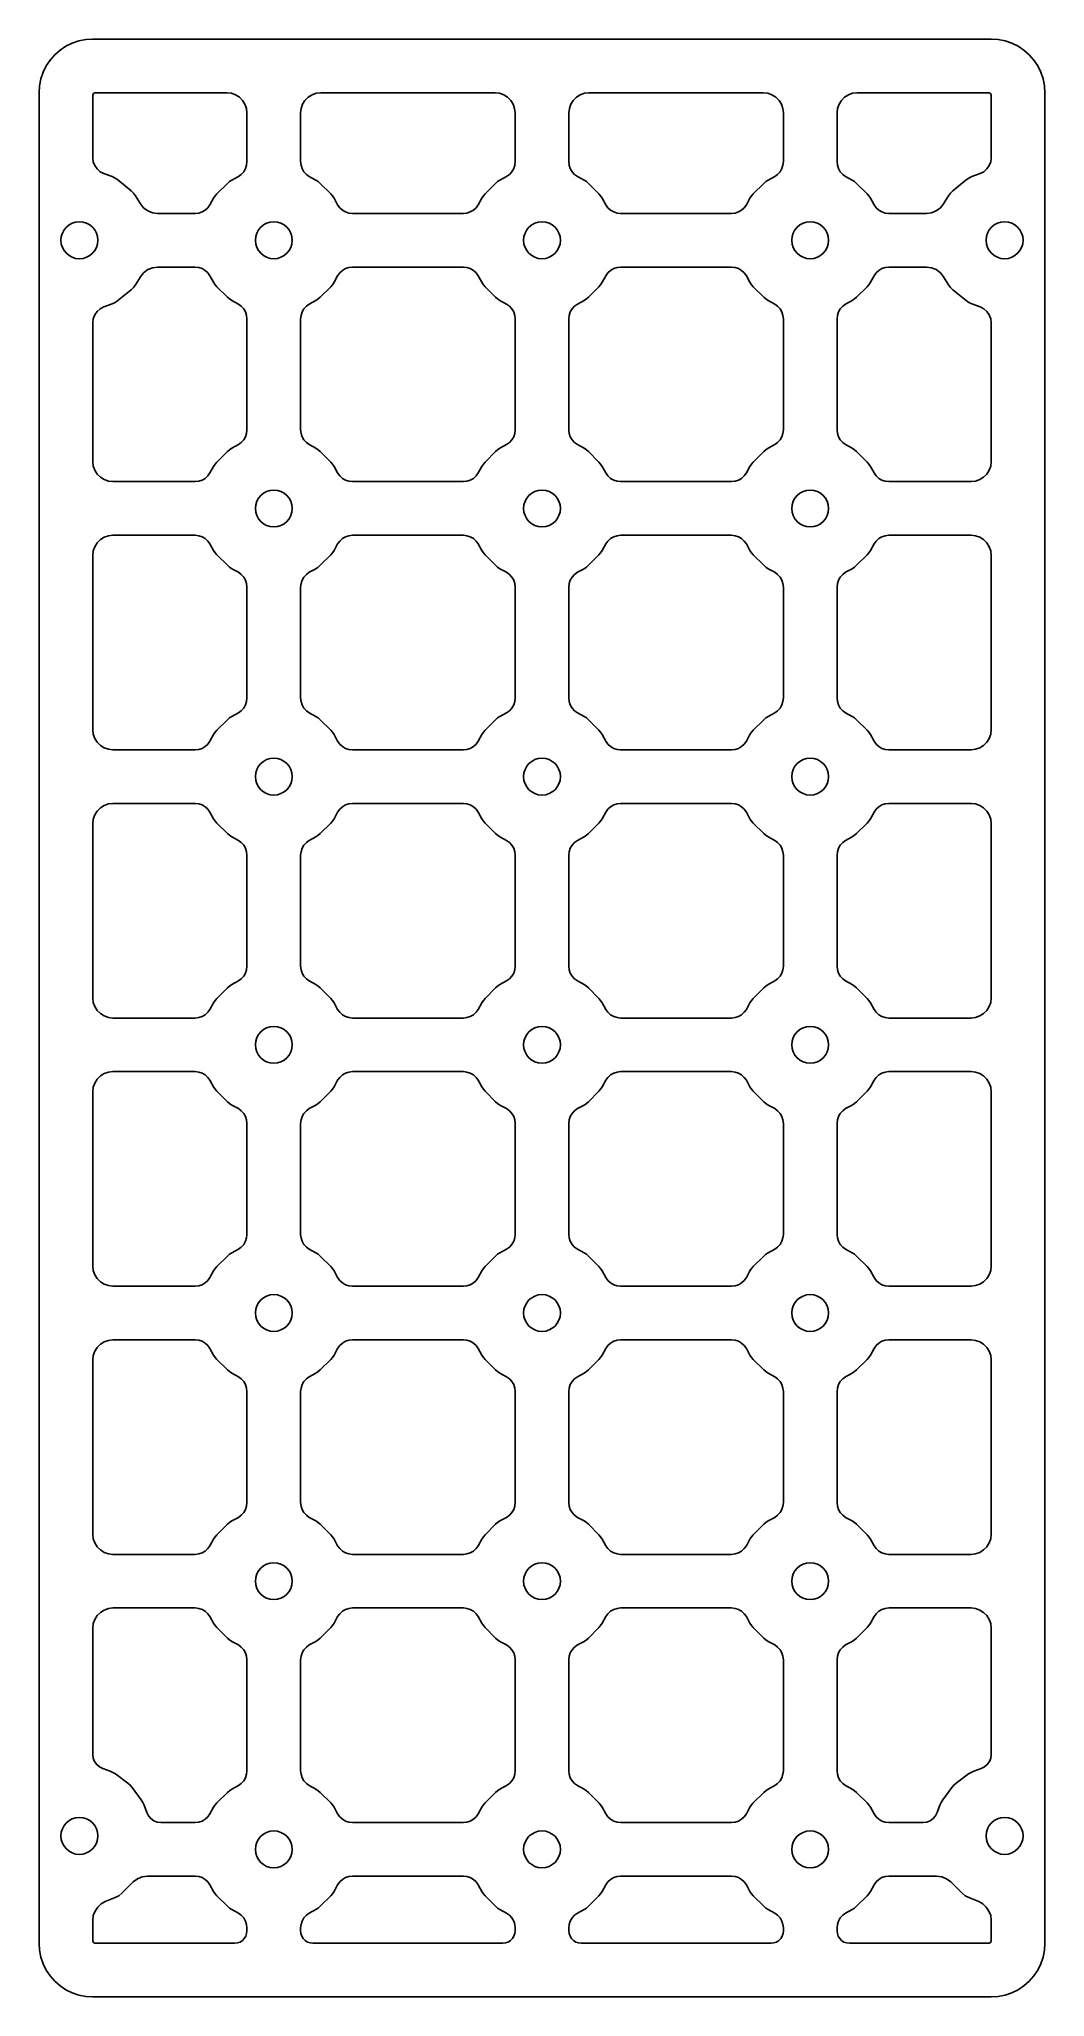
# Model space of a CAD drawing. Header units: millimetres. Extents: x 0 to 150, y 0 to 292.
import ezdxf

# ---------------------------------------------------------------- set-up
doc = ezdxf.new("R2010")
doc.units = ezdxf.units.MM
doc.layers.add('CUT', color=7, linetype='Continuous')

msp = doc.modelspace()

# ---------------------------------------------------------------- linework, layer by layer
at = {"layer": 'CUT'}
for points in [[(0, 8), (0.07, 6.96), (0.27, 5.93), (0.61, 4.94), (1.07, 4), (1.65, 3.13), (2.34, 2.34), (3.13, 1.65), (4, 1.07), (4.94, 0.61), (5.93, 0.27), (6.96, 0.07), (8, 0), (142, 0), (143.04, 0.07), (144.07, 0.27), (145.06, 0.61), (146, 1.07), (146.87, 1.65), (147.66, 2.34), (148.35, 3.13), (148.93, 4), (149.39, 4.94), (149.73, 5.93), (149.93, 6.96), (150, 8), (150, 284), (149.93, 285.04), (149.73, 286.07), (149.39, 287.06), (148.93, 288), (148.35, 288.87), (147.66, 289.66), (146.87, 290.35), (146, 290.93), (145.06, 291.39), (144.07, 291.73), (143.04, 291.93), (142, 292), (8, 292), (6.96, 291.93), (5.93, 291.73), (4.94, 291.39), (4, 290.93), (3.13, 290.35), (2.34, 289.66), (1.65, 288.87), (1.07, 288), (0.61, 287.06), (0.27, 286.07), (0.07, 285.04), (0, 284)], [(8.13, 283.87), (8.06, 283.78), (8.01, 283.67), (8, 283.56), (8, 274.31), (8.07, 273.71), (8.29, 273.14), (8.64, 272.64), (9.1, 272.23), (9.64, 271.95), (10.88, 271.5), (11.33, 271.29), (11.74, 271), (13.72, 269.37), (14.08, 269.02), (14.38, 268.62), (15.1, 267.44), (15.58, 266.84), (16.19, 266.38), (16.9, 266.1), (17.66, 266), (23.27, 266), (23.8, 266.06), (24.31, 266.22), (24.77, 266.49), (25.17, 266.86), (25.48, 267.29), (26.02, 268.27), (26.25, 268.62), (26.52, 268.93), (28.07, 270.48), (28.38, 270.75), (28.73, 270.98), (29.71, 271.52), (30.14, 271.83), (30.51, 272.23), (30.78, 272.69), (30.94, 273.2), (31, 273.73), (31, 281), (30.92, 281.67), (30.7, 282.3), (30.35, 282.87), (29.87, 283.35), (29.3, 283.7), (28.67, 283.92), (28, 284), (8.44, 284), (8.36, 283.99), (8.28, 283.97), (8.2, 283.93), (8.13, 283.87)], [(42, 284), (41.33, 283.92), (40.7, 283.7), (40.13, 283.35), (39.65, 282.87), (39.3, 282.3), (39.08, 281.67), (39, 281), (39, 273.73), (39.06, 273.2), (39.22, 272.69), (39.49, 272.23), (39.86, 271.83), (40.29, 271.52), (41.27, 270.98), (41.62, 270.75), (41.93, 270.48), (43.48, 268.93), (43.75, 268.62), (43.98, 268.27), (44.52, 267.29), (44.83, 266.86), (45.23, 266.49), (45.69, 266.22), (46.2, 266.06), (46.73, 266), (63.27, 266), (63.8, 266.06), (64.31, 266.22), (64.77, 266.49), (65.17, 266.86), (65.48, 267.29), (66.02, 268.27), (66.25, 268.62), (66.52, 268.93), (68.07, 270.48), (68.38, 270.75), (68.73, 270.98), (69.71, 271.52), (70.14, 271.83), (70.51, 272.23), (70.78, 272.69), (70.94, 273.2), (71, 273.73), (71, 281), (70.92, 281.67), (70.7, 282.3), (70.35, 282.87), (69.87, 283.35), (69.3, 283.7), (68.67, 283.92), (68, 284)], [(111, 281), (110.92, 281.67), (110.7, 282.3), (110.35, 282.87), (109.87, 283.35), (109.3, 283.7), (108.67, 283.92), (108, 284), (82, 284), (81.33, 283.92), (80.7, 283.7), (80.13, 283.35), (79.65, 282.87), (79.3, 282.3), (79.08, 281.67), (79, 281), (79, 273.73), (79.06, 273.2), (79.22, 272.69), (79.49, 272.23), (79.86, 271.83), (80.29, 271.52), (81.27, 270.98), (81.62, 270.75), (81.93, 270.48), (83.48, 268.93), (83.75, 268.62), (83.98, 268.27), (84.52, 267.29), (84.83, 266.86), (85.23, 266.49), (85.69, 266.22), (86.2, 266.06), (86.73, 266), (103.27, 266), (103.8, 266.06), (104.31, 266.22), (104.77, 266.49), (105.17, 266.86), (105.48, 267.29), (106.02, 268.27), (106.25, 268.62), (106.52, 268.93), (108.07, 270.48), (108.38, 270.75), (108.73, 270.98), (109.71, 271.52), (110.14, 271.83), (110.51, 272.23), (110.78, 272.69), (110.94, 273.2), (111, 273.73)], [(141.87, 283.87), (141.8, 283.93), (141.72, 283.97), (141.64, 283.99), (141.56, 284), (122, 284), (121.33, 283.92), (120.7, 283.7), (120.13, 283.35), (119.65, 282.87), (119.3, 282.3), (119.08, 281.67), (119, 281), (119, 273.73), (119.06, 273.2), (119.22, 272.69), (119.49, 272.23), (119.86, 271.83), (120.29, 271.52), (121.27, 270.98), (121.62, 270.75), (121.93, 270.48), (123.48, 268.93), (123.75, 268.62), (123.98, 268.27), (124.52, 267.29), (124.83, 266.86), (125.23, 266.49), (125.69, 266.22), (126.2, 266.06), (126.73, 266), (132.34, 266), (133.1, 266.1), (133.81, 266.38), (134.42, 266.84), (134.9, 267.44), (135.62, 268.62), (135.92, 269.02), (136.28, 269.37), (138.26, 271), (138.67, 271.29), (139.12, 271.5), (140.36, 271.95), (140.9, 272.23), (141.36, 272.64), (141.71, 273.14), (141.93, 273.71), (142, 274.31), (142, 283.56), (141.99, 283.67), (141.94, 283.78), (141.87, 283.87)], [(9.64, 252.05), (9.1, 251.77), (8.64, 251.36), (8.29, 250.86), (8.07, 250.29), (8, 249.69), (8, 229), (8.08, 228.33), (8.3, 227.7), (8.65, 227.13), (9.13, 226.65), (9.7, 226.3), (10.33, 226.08), (11, 226), (23.27, 226), (23.8, 226.06), (24.31, 226.22), (24.77, 226.49), (25.17, 226.86), (25.48, 227.29), (26.02, 228.27), (26.25, 228.62), (26.52, 228.93), (28.07, 230.48), (28.38, 230.75), (28.73, 230.98), (29.71, 231.52), (30.14, 231.83), (30.51, 232.23), (30.78, 232.69), (30.94, 233.2), (31, 233.73), (31, 250.27), (30.94, 250.8), (30.78, 251.31), (30.51, 251.77), (30.14, 252.17), (29.71, 252.48), (28.73, 253.02), (28.38, 253.25), (28.07, 253.52), (26.52, 255.07), (26.25, 255.38), (26.02, 255.73), (25.48, 256.71), (25.17, 257.14), (24.77, 257.51), (24.31, 257.78), (23.8, 257.94), (23.27, 258), (17.66, 258), (16.9, 257.9), (16.19, 257.62), (15.58, 257.16), (15.1, 256.56), (14.38, 255.38), (14.08, 254.98), (13.72, 254.63), (11.74, 253), (11.33, 252.71), (10.88, 252.5)], [(40.29, 252.48), (39.86, 252.17), (39.49, 251.77), (39.22, 251.31), (39.06, 250.8), (39, 250.27), (39, 233.73), (39.06, 233.2), (39.22, 232.69), (39.49, 232.23), (39.86, 231.83), (40.29, 231.52), (41.27, 230.98), (41.62, 230.75), (41.93, 230.48), (43.48, 228.93), (43.75, 228.62), (43.98, 228.27), (44.52, 227.29), (44.83, 226.86), (45.23, 226.49), (45.69, 226.22), (46.2, 226.06), (46.73, 226), (63.27, 226), (63.8, 226.06), (64.31, 226.22), (64.77, 226.49), (65.17, 226.86), (65.48, 227.29), (66.02, 228.27), (66.25, 228.62), (66.52, 228.93), (68.07, 230.48), (68.38, 230.75), (68.73, 230.98), (69.71, 231.52), (70.14, 231.83), (70.51, 232.23), (70.78, 232.69), (70.94, 233.2), (71, 233.73), (71, 250.27), (70.94, 250.8), (70.78, 251.31), (70.51, 251.77), (70.14, 252.17), (69.71, 252.48), (68.73, 253.02), (68.38, 253.25), (68.07, 253.52), (66.52, 255.07), (66.25, 255.38), (66.02, 255.73), (65.48, 256.71), (65.17, 257.14), (64.77, 257.51), (64.31, 257.78), (63.8, 257.94), (63.27, 258), (46.73, 258), (46.2, 257.94), (45.69, 257.78), (45.23, 257.51), (44.83, 257.14), (44.52, 256.71), (43.98, 255.73), (43.75, 255.38), (43.48, 255.07), (41.93, 253.52), (41.62, 253.25), (41.27, 253.02)], [(80.29, 252.48), (79.86, 252.17), (79.49, 251.77), (79.22, 251.31), (79.06, 250.8), (79, 250.27), (79, 233.73), (79.06, 233.2), (79.22, 232.69), (79.49, 232.23), (79.86, 231.83), (80.29, 231.52), (81.27, 230.98), (81.62, 230.75), (81.93, 230.48), (83.48, 228.93), (83.75, 228.62), (83.98, 228.27), (84.52, 227.29), (84.83, 226.86), (85.23, 226.49), (85.69, 226.22), (86.2, 226.06), (86.73, 226), (103.27, 226), (103.8, 226.06), (104.31, 226.22), (104.77, 226.49), (105.17, 226.86), (105.48, 227.29), (106.02, 228.27), (106.25, 228.62), (106.52, 228.93), (108.07, 230.48), (108.38, 230.75), (108.73, 230.98), (109.71, 231.52), (110.14, 231.83), (110.51, 232.23), (110.78, 232.69), (110.94, 233.2), (111, 233.73), (111, 250.27), (110.94, 250.8), (110.78, 251.31), (110.51, 251.77), (110.14, 252.17), (109.71, 252.48), (108.73, 253.02), (108.38, 253.25), (108.07, 253.52), (106.52, 255.07), (106.25, 255.38), (106.02, 255.73), (105.48, 256.71), (105.17, 257.14), (104.77, 257.51), (104.31, 257.78), (103.8, 257.94), (103.27, 258), (86.73, 258), (86.2, 257.94), (85.69, 257.78), (85.23, 257.51), (84.83, 257.14), (84.52, 256.71), (83.98, 255.73), (83.75, 255.38), (83.48, 255.07), (81.93, 253.52), (81.62, 253.25), (81.27, 253.02)], [(124.52, 227.29), (124.83, 226.86), (125.23, 226.49), (125.69, 226.22), (126.2, 226.06), (126.73, 226), (139, 226), (139.67, 226.08), (140.3, 226.3), (140.87, 226.65), (141.35, 227.13), (141.7, 227.7), (141.92, 228.33), (142, 229), (142, 249.69), (141.93, 250.29), (141.71, 250.86), (141.36, 251.36), (140.9, 251.77), (140.36, 252.05), (139.12, 252.5), (138.67, 252.71), (138.26, 253), (136.28, 254.63), (135.92, 254.98), (135.62, 255.38), (134.9, 256.56), (134.42, 257.16), (133.81, 257.62), (133.1, 257.9), (132.34, 258), (126.73, 258), (126.2, 257.94), (125.69, 257.78), (125.23, 257.51), (124.83, 257.14), (124.52, 256.71), (123.98, 255.73), (123.75, 255.38), (123.48, 255.07), (121.93, 253.52), (121.62, 253.25), (121.27, 253.02), (120.29, 252.48), (119.86, 252.17), (119.49, 251.77), (119.22, 251.31), (119.06, 250.8), (119, 250.27), (119, 233.73), (119.06, 233.2), (119.22, 232.69), (119.49, 232.23), (119.86, 231.83), (120.29, 231.52), (121.27, 230.98), (121.62, 230.75), (121.93, 230.48), (123.48, 228.93), (123.75, 228.62), (123.98, 228.27)], [(11, 218), (10.33, 217.92), (9.7, 217.7), (9.13, 217.35), (8.65, 216.87), (8.3, 216.3), (8.08, 215.67), (8, 215), (8, 189), (8.08, 188.33), (8.3, 187.7), (8.65, 187.13), (9.13, 186.65), (9.7, 186.3), (10.33, 186.08), (11, 186), (23.27, 186), (23.8, 186.06), (24.31, 186.22), (24.77, 186.49), (25.17, 186.86), (25.48, 187.29), (26.02, 188.27), (26.25, 188.62), (26.52, 188.93), (28.07, 190.48), (28.38, 190.75), (28.73, 190.98), (29.71, 191.52), (30.14, 191.83), (30.51, 192.23), (30.78, 192.69), (30.94, 193.2), (31, 193.73), (31, 210.27), (30.94, 210.8), (30.78, 211.31), (30.51, 211.77), (30.14, 212.17), (29.71, 212.48), (28.73, 213.02), (28.38, 213.25), (28.07, 213.52), (26.52, 215.07), (26.25, 215.38), (26.02, 215.73), (25.48, 216.71), (25.17, 217.14), (24.77, 217.51), (24.31, 217.78), (23.8, 217.94), (23.27, 218)], [(40.29, 212.48), (39.86, 212.17), (39.49, 211.77), (39.22, 211.31), (39.06, 210.8), (39, 210.27), (39, 193.73), (39.06, 193.2), (39.22, 192.69), (39.49, 192.23), (39.86, 191.83), (40.29, 191.52), (41.27, 190.98), (41.62, 190.75), (41.93, 190.48), (43.48, 188.93), (43.75, 188.62), (43.98, 188.27), (44.52, 187.29), (44.83, 186.86), (45.23, 186.49), (45.69, 186.22), (46.2, 186.06), (46.73, 186), (63.27, 186), (63.8, 186.06), (64.31, 186.22), (64.77, 186.49), (65.17, 186.86), (65.48, 187.29), (66.02, 188.27), (66.25, 188.62), (66.52, 188.93), (68.07, 190.48), (68.38, 190.75), (68.73, 190.98), (69.71, 191.52), (70.14, 191.83), (70.51, 192.23), (70.78, 192.69), (70.94, 193.2), (71, 193.73), (71, 210.27), (70.94, 210.8), (70.78, 211.31), (70.51, 211.77), (70.14, 212.17), (69.71, 212.48), (68.73, 213.02), (68.38, 213.25), (68.07, 213.52), (66.52, 215.07), (66.25, 215.38), (66.02, 215.73), (65.48, 216.71), (65.17, 217.14), (64.77, 217.51), (64.31, 217.78), (63.8, 217.94), (63.27, 218), (46.73, 218), (46.2, 217.94), (45.69, 217.78), (45.23, 217.51), (44.83, 217.14), (44.52, 216.71), (43.98, 215.73), (43.75, 215.38), (43.48, 215.07), (41.93, 213.52), (41.62, 213.25), (41.27, 213.02)], [(80.29, 212.48), (79.86, 212.17), (79.49, 211.77), (79.22, 211.31), (79.06, 210.8), (79, 210.27), (79, 193.73), (79.06, 193.2), (79.22, 192.69), (79.49, 192.23), (79.86, 191.83), (80.29, 191.52), (81.27, 190.98), (81.62, 190.75), (81.93, 190.48), (83.48, 188.93), (83.75, 188.62), (83.98, 188.27), (84.52, 187.29), (84.83, 186.86), (85.23, 186.49), (85.69, 186.22), (86.2, 186.06), (86.73, 186), (103.27, 186), (103.8, 186.06), (104.31, 186.22), (104.77, 186.49), (105.17, 186.86), (105.48, 187.29), (106.02, 188.27), (106.25, 188.62), (106.52, 188.93), (108.07, 190.48), (108.38, 190.75), (108.73, 190.98), (109.71, 191.52), (110.14, 191.83), (110.51, 192.23), (110.78, 192.69), (110.94, 193.2), (111, 193.73), (111, 210.27), (110.94, 210.8), (110.78, 211.31), (110.51, 211.77), (110.14, 212.17), (109.71, 212.48), (108.73, 213.02), (108.38, 213.25), (108.07, 213.52), (106.52, 215.07), (106.25, 215.38), (106.02, 215.73), (105.48, 216.71), (105.17, 217.14), (104.77, 217.51), (104.31, 217.78), (103.8, 217.94), (103.27, 218), (86.73, 218), (86.2, 217.94), (85.69, 217.78), (85.23, 217.51), (84.83, 217.14), (84.52, 216.71), (83.98, 215.73), (83.75, 215.38), (83.48, 215.07), (81.93, 213.52), (81.62, 213.25), (81.27, 213.02)], [(124.52, 187.29), (124.83, 186.86), (125.23, 186.49), (125.69, 186.22), (126.2, 186.06), (126.73, 186), (139, 186), (139.67, 186.08), (140.3, 186.3), (140.87, 186.65), (141.35, 187.13), (141.7, 187.7), (141.92, 188.33), (142, 189), (142, 215), (141.92, 215.67), (141.7, 216.3), (141.35, 216.87), (140.87, 217.35), (140.3, 217.7), (139.67, 217.92), (139, 218), (126.73, 218), (126.2, 217.94), (125.69, 217.78), (125.23, 217.51), (124.83, 217.14), (124.52, 216.71), (123.98, 215.73), (123.75, 215.38), (123.48, 215.07), (121.93, 213.52), (121.62, 213.25), (121.27, 213.02), (120.29, 212.48), (119.86, 212.17), (119.49, 211.77), (119.22, 211.31), (119.06, 210.8), (119, 210.27), (119, 193.73), (119.06, 193.2), (119.22, 192.69), (119.49, 192.23), (119.86, 191.83), (120.29, 191.52), (121.27, 190.98), (121.62, 190.75), (121.93, 190.48), (123.48, 188.93), (123.75, 188.62), (123.98, 188.27)], [(11, 178), (10.33, 177.92), (9.7, 177.7), (9.13, 177.35), (8.65, 176.87), (8.3, 176.3), (8.08, 175.67), (8, 175), (8, 149), (8.08, 148.33), (8.3, 147.7), (8.65, 147.13), (9.13, 146.65), (9.7, 146.3), (10.33, 146.08), (11, 146), (23.27, 146), (23.8, 146.06), (24.31, 146.22), (24.77, 146.49), (25.17, 146.86), (25.48, 147.29), (26.02, 148.27), (26.25, 148.62), (26.52, 148.93), (28.07, 150.48), (28.38, 150.75), (28.73, 150.98), (29.71, 151.52), (30.14, 151.83), (30.51, 152.23), (30.78, 152.69), (30.94, 153.2), (31, 153.73), (31, 170.27), (30.94, 170.8), (30.78, 171.31), (30.51, 171.77), (30.14, 172.17), (29.71, 172.48), (28.73, 173.02), (28.38, 173.25), (28.07, 173.52), (26.52, 175.07), (26.25, 175.38), (26.02, 175.73), (25.48, 176.71), (25.17, 177.14), (24.77, 177.51), (24.31, 177.78), (23.8, 177.94), (23.27, 178)], [(40.29, 172.48), (39.86, 172.17), (39.49, 171.77), (39.22, 171.31), (39.06, 170.8), (39, 170.27), (39, 153.73), (39.06, 153.2), (39.22, 152.69), (39.49, 152.23), (39.86, 151.83), (40.29, 151.52), (41.27, 150.98), (41.62, 150.75), (41.93, 150.48), (43.48, 148.93), (43.75, 148.62), (43.98, 148.27), (44.52, 147.29), (44.83, 146.86), (45.23, 146.49), (45.69, 146.22), (46.2, 146.06), (46.73, 146), (63.27, 146), (63.8, 146.06), (64.31, 146.22), (64.77, 146.49), (65.17, 146.86), (65.48, 147.29), (66.02, 148.27), (66.25, 148.62), (66.52, 148.93), (68.07, 150.48), (68.38, 150.75), (68.73, 150.98), (69.71, 151.52), (70.14, 151.83), (70.51, 152.23), (70.78, 152.69), (70.94, 153.2), (71, 153.73), (71, 170.27), (70.94, 170.8), (70.78, 171.31), (70.51, 171.77), (70.14, 172.17), (69.71, 172.48), (68.73, 173.02), (68.38, 173.25), (68.07, 173.52), (66.52, 175.07), (66.25, 175.38), (66.02, 175.73), (65.48, 176.71), (65.17, 177.14), (64.77, 177.51), (64.31, 177.78), (63.8, 177.94), (63.27, 178), (46.73, 178), (46.2, 177.94), (45.69, 177.78), (45.23, 177.51), (44.83, 177.14), (44.52, 176.71), (43.98, 175.73), (43.75, 175.38), (43.48, 175.07), (41.93, 173.52), (41.62, 173.25), (41.27, 173.02)], [(80.29, 172.48), (79.86, 172.17), (79.49, 171.77), (79.22, 171.31), (79.06, 170.8), (79, 170.27), (79, 153.73), (79.06, 153.2), (79.22, 152.69), (79.49, 152.23), (79.86, 151.83), (80.29, 151.52), (81.27, 150.98), (81.62, 150.75), (81.93, 150.48), (83.48, 148.93), (83.75, 148.62), (83.98, 148.27), (84.52, 147.29), (84.83, 146.86), (85.23, 146.49), (85.69, 146.22), (86.2, 146.06), (86.73, 146), (103.27, 146), (103.8, 146.06), (104.31, 146.22), (104.77, 146.49), (105.17, 146.86), (105.48, 147.29), (106.02, 148.27), (106.25, 148.62), (106.52, 148.93), (108.07, 150.48), (108.38, 150.75), (108.73, 150.98), (109.71, 151.52), (110.14, 151.83), (110.51, 152.23), (110.78, 152.69), (110.94, 153.2), (111, 153.73), (111, 170.27), (110.94, 170.8), (110.78, 171.31), (110.51, 171.77), (110.14, 172.17), (109.71, 172.48), (108.73, 173.02), (108.38, 173.25), (108.07, 173.52), (106.52, 175.07), (106.25, 175.38), (106.02, 175.73), (105.48, 176.71), (105.17, 177.14), (104.77, 177.51), (104.31, 177.78), (103.8, 177.94), (103.27, 178), (86.73, 178), (86.2, 177.94), (85.69, 177.78), (85.23, 177.51), (84.83, 177.14), (84.52, 176.71), (83.98, 175.73), (83.75, 175.38), (83.48, 175.07), (81.93, 173.52), (81.62, 173.25), (81.27, 173.02)], [(124.52, 147.29), (124.83, 146.86), (125.23, 146.49), (125.69, 146.22), (126.2, 146.06), (126.73, 146), (139, 146), (139.67, 146.08), (140.3, 146.3), (140.87, 146.65), (141.35, 147.13), (141.7, 147.7), (141.92, 148.33), (142, 149), (142, 175), (141.92, 175.67), (141.7, 176.3), (141.35, 176.87), (140.87, 177.35), (140.3, 177.7), (139.67, 177.92), (139, 178), (126.73, 178), (126.2, 177.94), (125.69, 177.78), (125.23, 177.51), (124.83, 177.14), (124.52, 176.71), (123.98, 175.73), (123.75, 175.38), (123.48, 175.07), (121.93, 173.52), (121.62, 173.25), (121.27, 173.02), (120.29, 172.48), (119.86, 172.17), (119.49, 171.77), (119.22, 171.31), (119.06, 170.8), (119, 170.27), (119, 153.73), (119.06, 153.2), (119.22, 152.69), (119.49, 152.23), (119.86, 151.83), (120.29, 151.52), (121.27, 150.98), (121.62, 150.75), (121.93, 150.48), (123.48, 148.93), (123.75, 148.62), (123.98, 148.27)], [(11, 138), (10.33, 137.92), (9.7, 137.7), (9.13, 137.35), (8.65, 136.87), (8.3, 136.3), (8.08, 135.67), (8, 135), (8, 109), (8.08, 108.33), (8.3, 107.7), (8.65, 107.13), (9.13, 106.65), (9.7, 106.3), (10.33, 106.08), (11, 106), (23.27, 106), (23.8, 106.06), (24.31, 106.22), (24.77, 106.49), (25.17, 106.86), (25.48, 107.29), (26.02, 108.27), (26.25, 108.62), (26.52, 108.93), (28.07, 110.48), (28.38, 110.75), (28.73, 110.98), (29.71, 111.52), (30.14, 111.83), (30.51, 112.23), (30.78, 112.69), (30.94, 113.2), (31, 113.73), (31, 130.27), (30.94, 130.8), (30.78, 131.31), (30.51, 131.77), (30.14, 132.17), (29.71, 132.48), (28.73, 133.02), (28.38, 133.25), (28.07, 133.52), (26.52, 135.07), (26.25, 135.38), (26.02, 135.73), (25.48, 136.71), (25.17, 137.14), (24.77, 137.51), (24.31, 137.78), (23.8, 137.94), (23.27, 138)], [(40.29, 132.48), (39.86, 132.17), (39.49, 131.77), (39.22, 131.31), (39.06, 130.8), (39, 130.27), (39, 113.73), (39.06, 113.2), (39.22, 112.69), (39.49, 112.23), (39.86, 111.83), (40.29, 111.52), (41.27, 110.98), (41.62, 110.75), (41.93, 110.48), (43.48, 108.93), (43.75, 108.62), (43.98, 108.27), (44.52, 107.29), (44.83, 106.86), (45.23, 106.49), (45.69, 106.22), (46.2, 106.06), (46.73, 106), (63.27, 106), (63.8, 106.06), (64.31, 106.22), (64.77, 106.49), (65.17, 106.86), (65.48, 107.29), (66.02, 108.27), (66.25, 108.62), (66.52, 108.93), (68.07, 110.48), (68.38, 110.75), (68.73, 110.98), (69.71, 111.52), (70.14, 111.83), (70.51, 112.23), (70.78, 112.69), (70.94, 113.2), (71, 113.73), (71, 130.27), (70.94, 130.8), (70.78, 131.31), (70.51, 131.77), (70.14, 132.17), (69.71, 132.48), (68.73, 133.02), (68.38, 133.25), (68.07, 133.52), (66.52, 135.07), (66.25, 135.38), (66.02, 135.73), (65.48, 136.71), (65.17, 137.14), (64.77, 137.51), (64.31, 137.78), (63.8, 137.94), (63.27, 138), (46.73, 138), (46.2, 137.94), (45.69, 137.78), (45.23, 137.51), (44.83, 137.14), (44.52, 136.71), (43.98, 135.73), (43.75, 135.38), (43.48, 135.07), (41.93, 133.52), (41.62, 133.25), (41.27, 133.02)], [(80.29, 132.48), (79.86, 132.17), (79.49, 131.77), (79.22, 131.31), (79.06, 130.8), (79, 130.27), (79, 113.73), (79.06, 113.2), (79.22, 112.69), (79.49, 112.23), (79.86, 111.83), (80.29, 111.52), (81.27, 110.98), (81.62, 110.75), (81.93, 110.48), (83.48, 108.93), (83.75, 108.62), (83.98, 108.27), (84.52, 107.29), (84.83, 106.86), (85.23, 106.49), (85.69, 106.22), (86.2, 106.06), (86.73, 106), (103.27, 106), (103.8, 106.06), (104.31, 106.22), (104.77, 106.49), (105.17, 106.86), (105.48, 107.29), (106.02, 108.27), (106.25, 108.62), (106.52, 108.93), (108.07, 110.48), (108.38, 110.75), (108.73, 110.98), (109.71, 111.52), (110.14, 111.83), (110.51, 112.23), (110.78, 112.69), (110.94, 113.2), (111, 113.73), (111, 130.27), (110.94, 130.8), (110.78, 131.31), (110.51, 131.77), (110.14, 132.17), (109.71, 132.48), (108.73, 133.02), (108.38, 133.25), (108.07, 133.52), (106.52, 135.07), (106.25, 135.38), (106.02, 135.73), (105.48, 136.71), (105.17, 137.14), (104.77, 137.51), (104.31, 137.78), (103.8, 137.94), (103.27, 138), (86.73, 138), (86.2, 137.94), (85.69, 137.78), (85.23, 137.51), (84.83, 137.14), (84.52, 136.71), (83.98, 135.73), (83.75, 135.38), (83.48, 135.07), (81.93, 133.52), (81.62, 133.25), (81.27, 133.02)], [(124.52, 107.29), (124.83, 106.86), (125.23, 106.49), (125.69, 106.22), (126.2, 106.06), (126.73, 106), (139, 106), (139.67, 106.08), (140.3, 106.3), (140.87, 106.65), (141.35, 107.13), (141.7, 107.7), (141.92, 108.33), (142, 109), (142, 135), (141.92, 135.67), (141.7, 136.3), (141.35, 136.87), (140.87, 137.35), (140.3, 137.7), (139.67, 137.92), (139, 138), (126.73, 138), (126.2, 137.94), (125.69, 137.78), (125.23, 137.51), (124.83, 137.14), (124.52, 136.71), (123.98, 135.73), (123.75, 135.38), (123.48, 135.07), (121.93, 133.52), (121.62, 133.25), (121.27, 133.02), (120.29, 132.48), (119.86, 132.17), (119.49, 131.77), (119.22, 131.31), (119.06, 130.8), (119, 130.27), (119, 113.73), (119.06, 113.2), (119.22, 112.69), (119.49, 112.23), (119.86, 111.83), (120.29, 111.52), (121.27, 110.98), (121.62, 110.75), (121.93, 110.48), (123.48, 108.93), (123.75, 108.62), (123.98, 108.27)], [(11, 98), (10.33, 97.92), (9.7, 97.7), (9.13, 97.35), (8.65, 96.87), (8.3, 96.3), (8.08, 95.67), (8, 95), (8, 69), (8.08, 68.33), (8.3, 67.7), (8.65, 67.13), (9.13, 66.65), (9.7, 66.3), (10.33, 66.08), (11, 66), (23.27, 66), (23.8, 66.06), (24.31, 66.22), (24.77, 66.49), (25.17, 66.86), (25.48, 67.29), (26.02, 68.27), (26.25, 68.62), (26.52, 68.93), (28.07, 70.48), (28.38, 70.75), (28.73, 70.98), (29.71, 71.52), (30.14, 71.83), (30.51, 72.23), (30.78, 72.69), (30.94, 73.2), (31, 73.73), (31, 90.27), (30.94, 90.8), (30.78, 91.31), (30.51, 91.77), (30.14, 92.17), (29.71, 92.48), (28.73, 93.02), (28.38, 93.25), (28.07, 93.52), (26.52, 95.07), (26.25, 95.38), (26.02, 95.73), (25.48, 96.71), (25.17, 97.14), (24.77, 97.51), (24.31, 97.78), (23.8, 97.94), (23.27, 98)], [(40.29, 92.48), (39.86, 92.17), (39.49, 91.77), (39.22, 91.31), (39.06, 90.8), (39, 90.27), (39, 73.73), (39.06, 73.2), (39.22, 72.69), (39.49, 72.23), (39.86, 71.83), (40.29, 71.52), (41.27, 70.98), (41.62, 70.75), (41.93, 70.48), (43.48, 68.93), (43.75, 68.62), (43.98, 68.27), (44.52, 67.29), (44.83, 66.86), (45.23, 66.49), (45.69, 66.22), (46.2, 66.06), (46.73, 66), (63.27, 66), (63.8, 66.06), (64.31, 66.22), (64.77, 66.49), (65.17, 66.86), (65.48, 67.29), (66.02, 68.27), (66.25, 68.62), (66.52, 68.93), (68.07, 70.48), (68.38, 70.75), (68.73, 70.98), (69.71, 71.52), (70.14, 71.83), (70.51, 72.23), (70.78, 72.69), (70.94, 73.2), (71, 73.73), (71, 90.27), (70.94, 90.8), (70.78, 91.31), (70.51, 91.77), (70.14, 92.17), (69.71, 92.48), (68.73, 93.02), (68.38, 93.25), (68.07, 93.52), (66.52, 95.07), (66.25, 95.38), (66.02, 95.73), (65.48, 96.71), (65.17, 97.14), (64.77, 97.51), (64.31, 97.78), (63.8, 97.94), (63.27, 98), (46.73, 98), (46.2, 97.94), (45.69, 97.78), (45.23, 97.51), (44.83, 97.14), (44.52, 96.71), (43.98, 95.73), (43.75, 95.38), (43.48, 95.07), (41.93, 93.52), (41.62, 93.25), (41.27, 93.02)], [(80.29, 92.48), (79.86, 92.17), (79.49, 91.77), (79.22, 91.31), (79.06, 90.8), (79, 90.27), (79, 73.73), (79.06, 73.2), (79.22, 72.69), (79.49, 72.23), (79.86, 71.83), (80.29, 71.52), (81.27, 70.98), (81.62, 70.75), (81.93, 70.48), (83.48, 68.93), (83.75, 68.62), (83.98, 68.27), (84.52, 67.29), (84.83, 66.86), (85.23, 66.49), (85.69, 66.22), (86.2, 66.06), (86.73, 66), (103.27, 66), (103.8, 66.06), (104.31, 66.22), (104.77, 66.49), (105.17, 66.86), (105.48, 67.29), (106.02, 68.27), (106.25, 68.62), (106.52, 68.93), (108.07, 70.48), (108.38, 70.75), (108.73, 70.98), (109.71, 71.52), (110.14, 71.83), (110.51, 72.23), (110.78, 72.69), (110.94, 73.2), (111, 73.73), (111, 90.27), (110.94, 90.8), (110.78, 91.31), (110.51, 91.77), (110.14, 92.17), (109.71, 92.48), (108.73, 93.02), (108.38, 93.25), (108.07, 93.52), (106.52, 95.07), (106.25, 95.38), (106.02, 95.73), (105.48, 96.71), (105.17, 97.14), (104.77, 97.51), (104.31, 97.78), (103.8, 97.94), (103.27, 98), (86.73, 98), (86.2, 97.94), (85.69, 97.78), (85.23, 97.51), (84.83, 97.14), (84.52, 96.71), (83.98, 95.73), (83.75, 95.38), (83.48, 95.07), (81.93, 93.52), (81.62, 93.25), (81.27, 93.02)], [(124.52, 67.29), (124.83, 66.86), (125.23, 66.49), (125.69, 66.22), (126.2, 66.06), (126.73, 66), (139, 66), (139.67, 66.08), (140.3, 66.3), (140.87, 66.65), (141.35, 67.13), (141.7, 67.7), (141.92, 68.33), (142, 69), (142, 95), (141.92, 95.67), (141.7, 96.3), (141.35, 96.87), (140.87, 97.35), (140.3, 97.7), (139.67, 97.92), (139, 98), (126.73, 98), (126.2, 97.94), (125.69, 97.78), (125.23, 97.51), (124.83, 97.14), (124.52, 96.71), (123.98, 95.73), (123.75, 95.38), (123.48, 95.07), (121.93, 93.52), (121.62, 93.25), (121.27, 93.02), (120.29, 92.48), (119.86, 92.17), (119.49, 91.77), (119.22, 91.31), (119.06, 90.8), (119, 90.27), (119, 73.73), (119.06, 73.2), (119.22, 72.69), (119.49, 72.23), (119.86, 71.83), (120.29, 71.52), (121.27, 70.98), (121.62, 70.75), (121.93, 70.48), (123.48, 68.93), (123.75, 68.62), (123.98, 68.27)], [(11, 58), (10.33, 57.92), (9.7, 57.7), (9.13, 57.35), (8.65, 56.87), (8.3, 56.3), (8.08, 55.67), (8, 55), (8, 36.13), (8.07, 35.59), (8.26, 35.08), (8.58, 34.64), (8.99, 34.29), (9.48, 34.04), (10.6, 33.65), (11.01, 33.47), (11.39, 33.24), (13.24, 31.87), (13.58, 31.58), (13.87, 31.24), (15.24, 29.39), (15.47, 29.01), (15.65, 28.6), (16.04, 27.48), (16.29, 26.99), (16.64, 26.58), (17.08, 26.26), (17.59, 26.07), (18.13, 26), (23.27, 26), (23.8, 26.06), (24.31, 26.22), (24.77, 26.49), (25.17, 26.86), (25.48, 27.29), (26.02, 28.27), (26.25, 28.62), (26.52, 28.93), (28.07, 30.48), (28.38, 30.75), (28.73, 30.98), (29.71, 31.52), (30.14, 31.83), (30.51, 32.23), (30.78, 32.69), (30.94, 33.2), (31, 33.73), (31, 50.27), (30.94, 50.8), (30.78, 51.31), (30.51, 51.77), (30.14, 52.17), (29.71, 52.48), (28.73, 53.02), (28.38, 53.25), (28.07, 53.52), (26.52, 55.07), (26.25, 55.38), (26.02, 55.73), (25.48, 56.71), (25.17, 57.14), (24.77, 57.51), (24.31, 57.78), (23.8, 57.94), (23.27, 58)], [(40.29, 52.48), (39.86, 52.17), (39.49, 51.77), (39.22, 51.31), (39.06, 50.8), (39, 50.27), (39, 33.73), (39.06, 33.2), (39.22, 32.69), (39.49, 32.23), (39.86, 31.83), (40.29, 31.52), (41.27, 30.98), (41.62, 30.75), (41.93, 30.48), (43.48, 28.93), (43.75, 28.62), (43.98, 28.27), (44.52, 27.29), (44.83, 26.86), (45.23, 26.49), (45.69, 26.22), (46.2, 26.06), (46.73, 26), (63.27, 26), (63.8, 26.06), (64.31, 26.22), (64.77, 26.49), (65.17, 26.86), (65.48, 27.29), (66.02, 28.27), (66.25, 28.62), (66.52, 28.93), (68.07, 30.48), (68.38, 30.75), (68.73, 30.98), (69.71, 31.52), (70.14, 31.83), (70.51, 32.23), (70.78, 32.69), (70.94, 33.2), (71, 33.73), (71, 50.27), (70.94, 50.8), (70.78, 51.31), (70.51, 51.77), (70.14, 52.17), (69.71, 52.48), (68.73, 53.02), (68.38, 53.25), (68.07, 53.52), (66.52, 55.07), (66.25, 55.38), (66.02, 55.73), (65.48, 56.71), (65.17, 57.14), (64.77, 57.51), (64.31, 57.78), (63.8, 57.94), (63.27, 58), (46.73, 58), (46.2, 57.94), (45.69, 57.78), (45.23, 57.51), (44.83, 57.14), (44.52, 56.71), (43.98, 55.73), (43.75, 55.38), (43.48, 55.07), (41.93, 53.52), (41.62, 53.25), (41.27, 53.02)], [(84.52, 27.29), (84.83, 26.86), (85.23, 26.49), (85.69, 26.22), (86.2, 26.06), (86.73, 26), (103.27, 26), (103.8, 26.06), (104.31, 26.22), (104.77, 26.49), (105.17, 26.86), (105.48, 27.29), (106.02, 28.27), (106.25, 28.62), (106.52, 28.93), (108.07, 30.48), (108.38, 30.75), (108.73, 30.98), (109.71, 31.52), (110.14, 31.83), (110.51, 32.23), (110.78, 32.69), (110.94, 33.2), (111, 33.73), (111, 50.27), (110.94, 50.8), (110.78, 51.31), (110.51, 51.77), (110.14, 52.17), (109.71, 52.48), (108.73, 53.02), (108.38, 53.25), (108.07, 53.52), (106.52, 55.07), (106.25, 55.38), (106.02, 55.73), (105.48, 56.71), (105.17, 57.14), (104.77, 57.51), (104.31, 57.78), (103.8, 57.94), (103.27, 58), (86.73, 58), (86.2, 57.94), (85.69, 57.78), (85.23, 57.51), (84.83, 57.14), (84.52, 56.71), (83.98, 55.73), (83.75, 55.38), (83.48, 55.07), (81.93, 53.52), (81.62, 53.25), (81.27, 53.02), (80.29, 52.48), (79.86, 52.17), (79.49, 51.77), (79.22, 51.31), (79.06, 50.8), (79, 50.27), (79, 33.73), (79.06, 33.2), (79.22, 32.69), (79.49, 32.23), (79.86, 31.83), (80.29, 31.52), (81.27, 30.98), (81.62, 30.75), (81.93, 30.48), (83.48, 28.93), (83.75, 28.62), (83.98, 28.27)], [(120.29, 52.48), (119.86, 52.17), (119.49, 51.77), (119.22, 51.31), (119.06, 50.8), (119, 50.27), (119, 33.73), (119.06, 33.2), (119.22, 32.69), (119.49, 32.23), (119.86, 31.83), (120.29, 31.52), (121.27, 30.98), (121.62, 30.75), (121.93, 30.48), (123.48, 28.93), (123.75, 28.62), (123.98, 28.27), (124.52, 27.29), (124.83, 26.86), (125.23, 26.49), (125.69, 26.22), (126.2, 26.06), (126.73, 26), (131.87, 26), (132.41, 26.07), (132.92, 26.26), (133.36, 26.58), (133.71, 26.99), (133.96, 27.48), (134.35, 28.6), (134.53, 29.01), (134.76, 29.39), (136.13, 31.24), (136.42, 31.58), (136.76, 31.87), (138.61, 33.24), (138.99, 33.47), (139.4, 33.65), (140.52, 34.04), (141.01, 34.29), (141.42, 34.64), (141.74, 35.08), (141.93, 35.59), (142, 36.13), (142, 55), (141.92, 55.67), (141.7, 56.3), (141.35, 56.87), (140.87, 57.35), (140.3, 57.7), (139.67, 57.92), (139, 58), (126.73, 58), (126.2, 57.94), (125.69, 57.78), (125.23, 57.51), (124.83, 57.14), (124.52, 56.71), (123.98, 55.73), (123.75, 55.38), (123.48, 55.07), (121.93, 53.52), (121.62, 53.25), (121.27, 53.02)], [(9.87, 14.2), (9.25, 13.85), (8.73, 13.38), (8.33, 12.79), (8.08, 12.12), (8, 11.42), (8, 8.44), (8.01, 8.33), (8.06, 8.22), (8.13, 8.13), (8.13, 8.13), (8.2, 8.07), (8.28, 8.03), (8.36, 8.01), (8.44, 8), (29.16, 8), (29.57, 8.05), (29.96, 8.18), (30.31, 8.4), (30.6, 8.69), (30.82, 9.04), (30.95, 9.43), (31, 9.84), (31, 10.27), (30.94, 10.8), (30.78, 11.31), (30.51, 11.77), (30.14, 12.17), (29.71, 12.48), (28.73, 13.02), (28.38, 13.25), (28.07, 13.52), (26.52, 15.07), (26.25, 15.38), (26.02, 15.73), (25.48, 16.71), (25.17, 17.14), (24.77, 17.51), (24.31, 17.78), (23.8, 17.94), (23.27, 18), (16.15, 18), (15.38, 17.9), (14.66, 17.6), (14.04, 17.13), (12.34, 15.45), (11.88, 15.07), (11.36, 14.8)], [(40.29, 12.48), (39.86, 12.17), (39.49, 11.77), (39.22, 11.31), (39.06, 10.8), (39, 10.27), (39, 9.84), (39.05, 9.43), (39.18, 9.04), (39.4, 8.69), (39.69, 8.4), (40.04, 8.18), (40.43, 8.05), (40.84, 8), (69.16, 8), (69.57, 8.05), (69.96, 8.18), (70.31, 8.4), (70.6, 8.69), (70.82, 9.04), (70.95, 9.43), (71, 9.84), (71, 10.27), (70.94, 10.8), (70.78, 11.31), (70.51, 11.77), (70.14, 12.17), (69.71, 12.48), (68.73, 13.02), (68.38, 13.25), (68.07, 13.52), (66.52, 15.07), (66.25, 15.38), (66.02, 15.73), (65.48, 16.71), (65.17, 17.14), (64.77, 17.51), (64.31, 17.78), (63.8, 17.94), (63.27, 18), (46.73, 18), (46.2, 17.94), (45.69, 17.78), (45.23, 17.51), (44.83, 17.14), (44.52, 16.71), (43.98, 15.73), (43.75, 15.38), (43.48, 15.07), (41.93, 13.52), (41.62, 13.25), (41.27, 13.02)], [(80.29, 12.48), (79.86, 12.17), (79.49, 11.77), (79.22, 11.31), (79.06, 10.8), (79, 10.27), (79, 9.84), (79.05, 9.43), (79.18, 9.04), (79.4, 8.69), (79.69, 8.4), (80.04, 8.18), (80.43, 8.05), (80.84, 8), (109.16, 8), (109.57, 8.05), (109.96, 8.18), (110.31, 8.4), (110.6, 8.69), (110.82, 9.04), (110.95, 9.43), (111, 9.84), (111, 10.27), (110.94, 10.8), (110.78, 11.31), (110.51, 11.77), (110.14, 12.17), (109.71, 12.48), (108.73, 13.02), (108.38, 13.25), (108.07, 13.52), (106.52, 15.07), (106.25, 15.38), (106.02, 15.73), (105.48, 16.71), (105.17, 17.14), (104.77, 17.51), (104.31, 17.78), (103.8, 17.94), (103.27, 18), (86.73, 18), (86.2, 17.94), (85.69, 17.78), (85.23, 17.51), (84.83, 17.14), (84.52, 16.71), (83.98, 15.73), (83.75, 15.38), (83.48, 15.07), (81.93, 13.52), (81.62, 13.25), (81.27, 13.02)], [(120.29, 12.48), (119.86, 12.17), (119.49, 11.77), (119.22, 11.31), (119.06, 10.8), (119, 10.27), (119, 9.84), (119.05, 9.43), (119.18, 9.04), (119.4, 8.69), (119.69, 8.4), (120.04, 8.18), (120.43, 8.05), (120.84, 8), (141.56, 8), (141.64, 8.01), (141.72, 8.03), (141.8, 8.07), (141.87, 8.13), (141.87, 8.13), (141.94, 8.22), (141.99, 8.33), (142, 8.44), (142, 11.42), (141.92, 12.12), (141.67, 12.79), (141.27, 13.38), (140.75, 13.85), (140.13, 14.2), (138.64, 14.8), (138.12, 15.07), (137.66, 15.45), (135.96, 17.13), (135.34, 17.6), (134.62, 17.9), (133.85, 18), (126.73, 18), (126.2, 17.94), (125.69, 17.78), (125.23, 17.51), (124.83, 17.14), (124.52, 16.71), (123.98, 15.73), (123.75, 15.38), (123.48, 15.07), (121.93, 13.52), (121.62, 13.25), (121.27, 13.02)]]:
    msp.add_lwpolyline(points, close=True, dxfattribs=at)
for centre in [(6, 262), (35, 262), (75, 262), (115, 262), (144, 262), (35, 222), (75, 222), (115, 222), (35, 182), (75, 182), (115, 182), (35, 142), (75, 142), (115, 142), (35, 102), (75, 102), (115, 102), (35, 62), (75, 62), (115, 62), (6, 24), (144, 24), (35, 22), (75, 22), (115, 22)]:
    msp.add_circle(centre, 2.75, dxfattribs=at)

doc.saveas('drawing.dxf')
